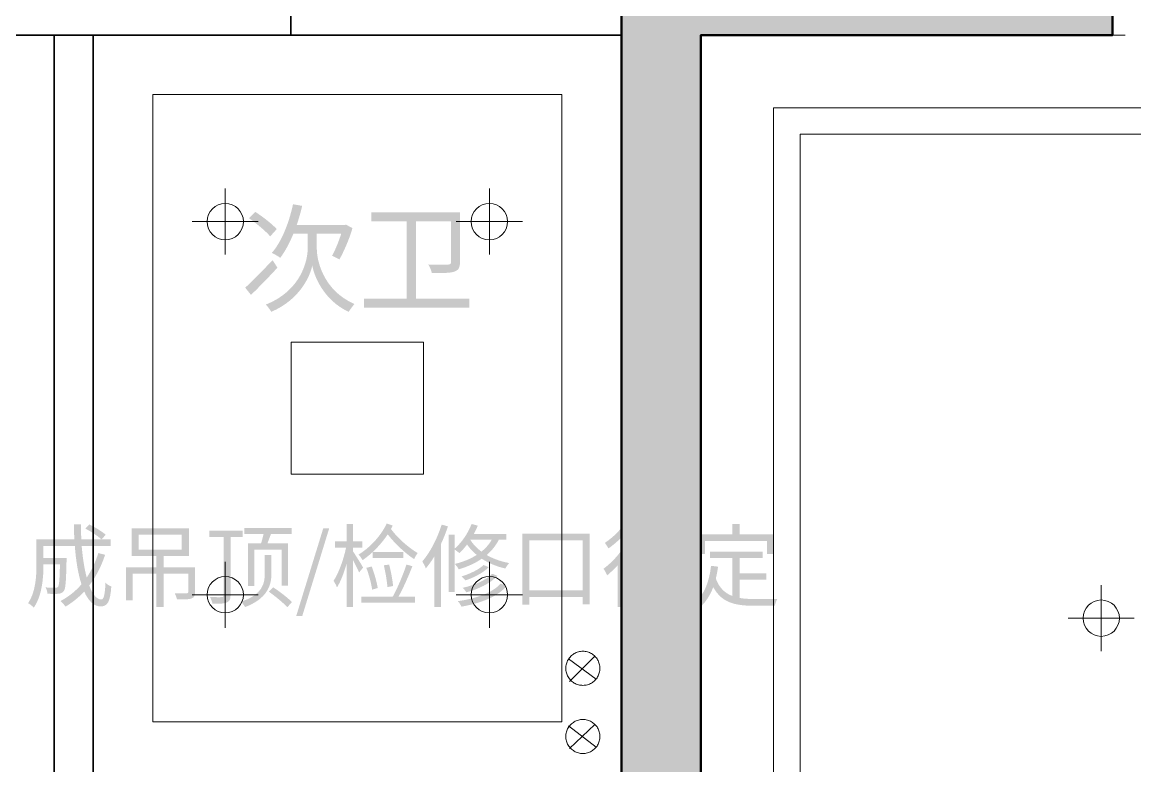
# Model space of a CAD drawing. Header units: millimetres. Extents: x -4600 to 229000, y -4300 to 19460.
# Drawn here: x 167117 to 170486, y 9219 to 11469 of the extents above; entities that cross this region are included whole.
import ezdxf

# ---------------------------------------------------------------- set-up
doc = ezdxf.new("R2010")
doc.units = ezdxf.units.MM
doc.header["$LTSCALE"] = 100
for name, color, linetype, lineweight in [('A-EX-BEAM', 8, 'Continuous', 13), ('A-EX-SERVICE', 6, 'Continuous', 13), ('A-EX-STRUCT', 7, 'Continuous', 50), ('A-EX-WALL', 7, 'Continuous', 35), ('A-TEXT', 7, 'Continuous', 18), ('R2-CEILING', 4, 'Continuous', 18), ('R2-LIGHT', 2, 'Continuous', 18)]:
    doc.layers.add(name, color=color, linetype=linetype, lineweight=lineweight)

# ---------------------------------------------------------------- blocks, each defined once
blk = doc.blocks.new('SOURCE_PROPOSED')
at = {"layer": 'A-EX-STRUCT'}
blk.add_hatch(color=256, dxfattribs=at).paths.add_polyline_path([(8931.4, 9870), (10418.5, 9870), (10418.5, 9630), (9172.2, 9630), (9172.2, 6030), (8931.4, 6030)])
at = {"layer": 'A-EX-BEAM'}
blk.add_line((10418.5, 9630), (10456.8, 9630), dxfattribs=at)
at = {"layer": 'A-EX-SERVICE'}
for p, q in [((10418.5, 9630), (10456.8, 9630)), ((8774.6, 7673.3), (8851.1, 7749.7)), ((8854.9, 7681), (8770.8, 7742.1)), ((8854.9, 7474.6), (8770.8, 7539.6)), ((8774.6, 7470.8), (8851.1, 7543.4))]:
    blk.add_line(p, q, dxfattribs=at)
for points in [[(8814.8, 7765), (8811.2, 7764.9), (8807.8, 7764.6), (8804.4, 7764), (8801.1, 7763.2), (8797.8, 7762.2), (8794.7, 7761), (8791.7, 7759.6), (8788.7, 7758), (8785.9, 7756.2), (8783.2, 7754.3), (8780.7, 7752.2), (8778.3, 7749.9), (8776, 7747.5), (8773.9, 7745), (8772, 7742.3), (8770.2, 7739.5), (8768.6, 7736.6), (8767.2, 7733.5), (8766, 7730.4), (8765, 7727.2), (8764.2, 7723.8), (8763.6, 7720.4), (8763.3, 7717), (8763.2, 7713.4)], [(8866.4, 7713.4), (8866.3, 7717), (8865.9, 7720.4), (8865.3, 7723.8), (8864.5, 7727.2), (8863.5, 7730.4), (8862.3, 7733.5), (8860.9, 7736.6), (8859.3, 7739.5), (8857.6, 7742.3), (8855.6, 7745), (8853.5, 7747.5), (8851.3, 7749.9), (8848.9, 7752.2), (8846.3, 7754.3), (8843.6, 7756.2), (8840.8, 7758), (8837.9, 7759.6), (8834.9, 7761), (8831.7, 7762.2), (8828.5, 7763.2), (8825.2, 7764), (8821.8, 7764.6), (8818.3, 7764.9), (8814.8, 7765)], [(8763.2, 7713.4), (8763.3, 7709.9), (8763.6, 7706.4), (8764.2, 7703), (8765, 7699.7), (8766, 7696.5), (8767.2, 7693.4), (8768.6, 7690.3), (8770.2, 7687.4), (8772, 7684.6), (8773.9, 7681.9), (8776, 7679.4), (8778.3, 7677), (8780.7, 7674.7), (8783.2, 7672.6), (8785.9, 7670.7), (8788.7, 7668.9), (8791.7, 7667.3), (8794.7, 7665.9), (8797.8, 7664.7), (8801.1, 7663.7), (8804.4, 7662.9), (8807.8, 7662.3), (8811.2, 7662), (8814.8, 7661.8)], [(8814.8, 7661.8), (8818.3, 7662), (8821.8, 7662.3), (8825.2, 7662.9), (8828.5, 7663.7), (8831.7, 7664.7), (8834.9, 7665.9), (8837.9, 7667.3), (8840.8, 7668.9), (8843.6, 7670.7), (8846.3, 7672.6), (8848.9, 7674.7), (8851.3, 7677), (8853.5, 7679.4), (8855.6, 7681.9), (8857.6, 7684.6), (8859.3, 7687.4), (8860.9, 7690.3), (8862.3, 7693.4), (8863.5, 7696.5), (8864.5, 7699.7), (8865.3, 7703), (8865.9, 7706.4), (8866.3, 7709.9), (8866.4, 7713.4)], [(8814.8, 7558.7), (8811.2, 7558.5), (8807.8, 7558.2), (8804.4, 7557.6), (8801.1, 7556.8), (8797.8, 7555.8), (8794.7, 7554.6), (8791.7, 7553.2), (8788.7, 7551.6), (8785.9, 7549.9), (8783.2, 7547.9), (8780.7, 7545.8), (8778.3, 7543.6), (8776, 7541.1), (8773.9, 7538.6), (8772, 7535.9), (8770.2, 7533.1), (8768.6, 7530.2), (8767.2, 7527.2), (8766, 7524), (8765, 7520.8), (8764.2, 7517.5), (8763.6, 7514.1), (8763.3, 7510.6), (8763.2, 7507.1)], [(8866.4, 7507.1), (8866.3, 7510.6), (8865.9, 7514.1), (8865.3, 7517.5), (8864.5, 7520.8), (8863.5, 7524), (8862.3, 7527.2), (8860.9, 7530.2), (8859.3, 7533.1), (8857.6, 7535.9), (8855.6, 7538.6), (8853.5, 7541.1), (8851.3, 7543.6), (8848.9, 7545.8), (8846.3, 7547.9), (8843.6, 7549.9), (8840.8, 7551.6), (8837.9, 7553.2), (8834.9, 7554.6), (8831.7, 7555.8), (8828.5, 7556.8), (8825.2, 7557.6), (8821.8, 7558.2), (8818.3, 7558.5), (8814.8, 7558.7)], [(8763.2, 7507.1), (8763.3, 7503.5), (8763.6, 7500.1), (8764.2, 7496.7), (8765, 7493.4), (8766, 7490.1), (8767.2, 7487), (8768.6, 7484), (8770.2, 7481), (8772, 7478.2), (8773.9, 7475.5), (8776, 7473), (8778.3, 7470.6), (8780.7, 7468.3), (8783.2, 7466.2), (8785.9, 7464.3), (8788.7, 7462.5), (8791.7, 7460.9), (8794.7, 7459.5), (8797.8, 7458.3), (8801.1, 7457.3), (8804.4, 7456.5), (8807.8, 7455.9), (8811.2, 7455.6), (8814.8, 7455.5)], [(8814.8, 7455.5), (8818.3, 7455.6), (8821.8, 7455.9), (8825.2, 7456.5), (8828.5, 7457.3), (8831.7, 7458.3), (8834.9, 7459.5), (8837.9, 7460.9), (8840.8, 7462.5), (8843.6, 7464.3), (8846.3, 7466.2), (8848.9, 7468.3), (8851.3, 7470.6), (8853.5, 7473), (8855.6, 7475.5), (8857.6, 7478.2), (8859.3, 7481), (8860.9, 7484), (8862.3, 7487), (8863.5, 7490.1), (8864.5, 7493.4), (8865.3, 7496.7), (8865.9, 7500.1), (8866.3, 7503.5), (8866.4, 7507.1)]]:
    blk.add_lwpolyline(points, dxfattribs=at)
at = {"layer": 'A-EX-STRUCT'}
blk.add_lwpolyline([(8931.4, 9870), (10418.5, 9870), (10418.5, 9630), (9172.2, 9630), (9172.2, 6030), (8931.4, 6030)], close=True, dxfattribs=at)
at = {"layer": 'A-EX-WALL'}
for p, q in [((7930.7, 9630), (7930.7, 9870)), ((8931.4, 9630), (8931.4, 9870)), ((10418.5, 9630), (10418.5, 9870)), ((7214, 9630), (3836.4, 9630)), ((7214, 9630), (7214, 6129.4)), ((7214, 9630), (8931.4, 9630)), ((7332.2, 9630), (7332.2, 7371.4)), ((8931.4, 9630), (8931.4, 7371.4)), ((9172.2, 9630), (10418.5, 9630)), ((9172.2, 9630), (9172.2, 6030))]:
    blk.add_line(p, q, dxfattribs=at)
blk = doc.blocks.new('R2_CEILING')
at = {"layer": 'A-TEXT'}
h = blk.add_hatch(color=256, dxfattribs=at)
edge = h.paths.add_edge_path()
edge.add_spline(control_points=[(7803.9, 9075.7), (7826.6, 9059.8), (7854.6, 9036.4), (7868.1, 9020.8)], knot_values=[0, 0, 0, 0, 1, 1, 1, 1], degree=3, periodic=0)
edge.add_line((7868.1, 9020.8), (7887.9, 9042.7))
edge.add_spline(control_points=[(7887.9, 9042.7), (7874.1, 9058), (7845.4, 9080.3), (7822.7, 9094.9)], knot_values=[0, 0, 0, 0, 1, 1, 1, 1], degree=3, periodic=0)
edge.add_line((7822.7, 9094.9), (7803.9, 9075.7))
h = blk.add_hatch(color=256, dxfattribs=at)
edge = h.paths.add_edge_path()
edge.add_spline(control_points=[(7937.2, 9117.9), (7924.8, 9061.2), (7903.2, 9005.5), (7873, 8970.7)], knot_values=[0, 0, 0, 0, 1, 1, 1, 1], degree=3, periodic=0)
edge.add_spline(control_points=[(7873, 8970.7), (7880.1, 8967.5), (7892.9, 8960.1), (7898.6, 8955.8)], knot_values=[0, 0, 0, 0, 1, 1, 1, 1], degree=3, periodic=0)
edge.add_spline(control_points=[(7898.6, 8955.8), (7913.5, 8975.7), (7926.6, 9000.5), (7938.3, 9028.6)], knot_values=[0, 0, 0, 0, 1, 1, 1, 1], degree=3, periodic=0)
edge.add_line((7938.3, 9028.6), (7981.6, 9028.6))
edge.add_line((7981.6, 9028.6), (7981.6, 8983.2))
edge.add_spline(control_points=[(7981.6, 8983.2), (7981.6, 8949.8), (7963.1, 8856.9), (7854.9, 8814.3)], knot_values=[0, 0, 0, 0, 1, 1, 1, 1], degree=3, periodic=0)
edge.add_spline(control_points=[(7854.9, 8814.3), (7859.9, 8809), (7868.1, 8798.4), (7871.2, 8792.3)], knot_values=[0, 0, 0, 0, 1, 1, 1, 1], degree=3, periodic=0)
edge.add_spline(control_points=[(7871.2, 8792.3), (7956.7, 8828.5), (7989.4, 8899.8), (7995.4, 8933.1)], knot_values=[0, 0, 0, 0, 1, 1, 1, 1], degree=3, periodic=0)
edge.add_spline(control_points=[(7995.4, 8933.1), (8000.7, 8900.2), (8030.9, 8826.4), (8105.7, 8792.3)], knot_values=[0, 0, 0, 0, 1, 1, 1, 1], degree=3, periodic=0)
edge.add_spline(control_points=[(8105.7, 8792.3), (8109.6, 8798.7), (8117.8, 8809.7), (8123.1, 8816.1)], knot_values=[0, 0, 0, 0, 1, 1, 1, 1], degree=3, periodic=0)
edge.add_spline(control_points=[(8123.1, 8816.1), (8026.3, 8857.9), (8008.9, 8951.9), (8009.2, 8983.2)], knot_values=[0, 0, 0, 0, 1, 1, 1, 1], degree=3, periodic=0)
edge.add_line((8009.2, 8983.2), (8009.2, 9028.6))
edge.add_line((8009.2, 9028.6), (8083, 9028.6))
edge.add_spline(control_points=[(8083, 9028.6), (8075.6, 9004.8), (8064.6, 8978.5), (8055.3, 8961.9)], knot_values=[0, 0, 0, 0, 1, 1, 1, 1], degree=3, periodic=0)
edge.add_spline(control_points=[(8055.3, 8961.9), (8061.7, 8959.4), (8072, 8953.7), (8077.7, 8950.9)], knot_values=[0, 0, 0, 0, 1, 1, 1, 1], degree=3, periodic=0)
edge.add_spline(control_points=[(8077.7, 8950.9), (8090.8, 8974.6), (8107.5, 9011.5), (8117.1, 9045.6)], knot_values=[0, 0, 0, 0, 1, 1, 1, 1], degree=3, periodic=0)
edge.add_line((8117.1, 9045.6), (8097.6, 9056.2))
edge.add_line((8097.6, 9056.2), (8092.2, 9054.8))
edge.add_line((8092.2, 9054.8), (7948.2, 9054.8))
edge.add_spline(control_points=[(7948.2, 9054.8), (7954.6, 9073.3), (7960.3, 9093.1), (7964.9, 9113)], knot_values=[0, 0, 0, 0, 1, 1, 1, 1], degree=3, periodic=0)
edge.add_line((7964.9, 9113), (7937.2, 9117.9))
h = blk.add_hatch(color=256, dxfattribs=at)
edge = h.paths.add_edge_path()
edge.add_line((8174.5, 9093.1), (8174.5, 9066.2))
edge.add_line((8174.5, 9066.2), (8281.6, 9066.2))
edge.add_line((8281.6, 9066.2), (8281.6, 8832.1))
edge.add_line((8281.6, 8832.1), (8152.2, 8832.1))
edge.add_line((8152.2, 8832.1), (8152.2, 8805.4))
edge.add_line((8152.2, 8805.4), (8471.1, 8805.4))
edge.add_line((8471.1, 8805.4), (8471.1, 8832.1))
edge.add_line((8471.1, 8832.1), (8310, 8832.1))
edge.add_line((8310, 8832.1), (8310, 9066.2))
edge.add_line((8310, 9066.2), (8415.4, 9066.2))
edge.add_line((8415.4, 9066.2), (8415.4, 8943.1))
edge.add_spline(control_points=[(8415.4, 8943.1), (8415.4, 8937.4), (8413.6, 8935.6), (8406.5, 8935.3), (8399.1, 8934.9), (8374.2, 8934.9), (8346.9, 8935.6)], knot_values=[0, 0, 0, 0, 1, 1, 1, 2, 2, 2, 2], degree=3, periodic=0)
edge.add_spline(control_points=[(8346.9, 8935.6), (8351.2, 8928.5), (8356.1, 8916.8), (8357.6, 8909.4)], knot_values=[0, 0, 0, 0, 1, 1, 1, 1], degree=3, periodic=0)
edge.add_spline(control_points=[(8357.6, 8909.4), (8390.2, 8909.4), (8412.5, 8909.7), (8425.7, 8914)], knot_values=[0, 0, 0, 0, 1, 1, 1, 1], degree=3, periodic=0)
edge.add_spline(control_points=[(8425.7, 8914), (8438.8, 8918.6), (8442.7, 8926.8), (8442.7, 8942.4)], knot_values=[0, 0, 0, 0, 1, 1, 1, 1], degree=3, periodic=0)
edge.add_line((8442.7, 8942.4), (8442.7, 9093.1))
edge.add_line((8442.7, 9093.1), (8174.5, 9093.1))
h = blk.add_hatch(color=256, dxfattribs=at)
edge = h.paths.add_edge_path()
edge.add_line((7792.5, 8865.4), (7809.9, 8843.4))
edge.add_spline(control_points=[(7809.9, 8843.4), (7833.6, 8866.5), (7863.8, 8897.3), (7890, 8926)], knot_values=[0, 0, 0, 0, 1, 1, 1, 1], degree=3, periodic=0)
edge.add_line((7890, 8926), (7875.2, 8948.7))
edge.add_spline(control_points=[(7875.2, 8948.7), (7845.4, 8917.2), (7813.1, 8884.9), (7792.5, 8865.4)], knot_values=[0, 0, 0, 0, 1, 1, 1, 1], degree=3, periodic=0)
h = blk.add_hatch(color=256, dxfattribs=at)
edge = h.paths.add_edge_path()
edge.add_spline(control_points=[(8221.1, 8151.8), (8202.6, 8113.3), (8170.1, 8078.7), (8135.7, 8057.7)], knot_values=[0, 0, 0, 0, 1, 1, 1, 1], degree=3, periodic=0)
edge.add_spline(control_points=[(8135.7, 8057.7), (8139.6, 8053.6), (8145.6, 8044.8), (8148, 8040.8)], knot_values=[0, 0, 0, 0, 1, 1, 1, 1], degree=3, periodic=0)
edge.add_spline(control_points=[(8148, 8040.8), (8175.8, 8060.1), (8203.1, 8087.4), (8223.9, 8118.8)], knot_values=[0, 0, 0, 0, 1, 1, 1, 1], degree=3, periodic=0)
edge.add_spline(control_points=[(8223.9, 8118.8), (8244.9, 8091.5), (8276.3, 8062), (8303.8, 8043.8)], knot_values=[0, 0, 0, 0, 1, 1, 1, 1], degree=3, periodic=0)
edge.add_spline(control_points=[(8303.8, 8043.8), (8306, 8049.2), (8310.6, 8057.4), (8314.5, 8062.3)], knot_values=[0, 0, 0, 0, 1, 1, 1, 1], degree=3, periodic=0)
edge.add_spline(control_points=[(8314.5, 8062.3), (8286.6, 8078.7), (8252.5, 8108.7), (8233.7, 8135.2)], knot_values=[0, 0, 0, 0, 1, 1, 1, 1], degree=3, periodic=0)
edge.add_line((8233.7, 8135.2), (8239.1, 8145.3))
edge.add_line((8239.1, 8145.3), (8221.1, 8151.8))
h.paths.add_polyline_path([(8178.6, 8065.3), (8178.6, 8047.6), (8271.1, 8047.6), (8271.1, 8065.3), (8178.6, 8065.3)], flags=0)
h = blk.add_hatch(color=256, dxfattribs=at)
edge = h.paths.add_edge_path()
edge.add_spline(control_points=[(7273.8, 8149.6), (7273.8, 8134.1), (7274.3, 8118.5), (7275.2, 8103.5)], knot_values=[0, 0, 0, 0, 1, 1, 1, 1], degree=3, periodic=0)
edge.add_line((7275.2, 8103.5), (7160.3, 8103.5))
edge.add_line((7160.3, 8103.5), (7160.3, 8026.8))
edge.add_spline(control_points=[(7160.3, 8026.8), (7160.3, 7991.4), (7157.8, 7944.2), (7135.2, 7910.6)], knot_values=[0, 0, 0, 0, 1, 1, 1, 1], degree=3, periodic=0)
edge.add_spline(control_points=[(7135.2, 7910.6), (7140.1, 7908.1), (7148.8, 7901.1), (7152.4, 7897)], knot_values=[0, 0, 0, 0, 1, 1, 1, 1], degree=3, periodic=0)
edge.add_spline(control_points=[(7152.4, 7897), (7177.5, 7933), (7181.6, 7988.1), (7181.6, 8026.6)], knot_values=[0, 0, 0, 0, 1, 1, 1, 1], degree=3, periodic=0)
edge.add_line((7181.6, 8026.6), (7181.6, 8028.5))
edge.add_line((7181.6, 8028.5), (7231.5, 8028.5))
edge.add_spline(control_points=[(7231.5, 8028.5), (7230.4, 7981.5), (7229.1, 7964.1), (7225.5, 7960), (7223.3, 7957.5), (7220.9, 7957), (7216.8, 7957), (7212.1, 7957), (7200.4, 7957), (7187.9, 7958.4)], knot_values=[0, 0, 0, 0, 1, 1, 1, 2, 2, 2, 3, 3, 3, 3], degree=3, periodic=0)
edge.add_spline(control_points=[(7187.9, 7958.4), (7191.1, 7953.2), (7193.3, 7945), (7193.6, 7939.3)], knot_values=[0, 0, 0, 0, 1, 1, 1, 1], degree=3, periodic=0)
edge.add_spline(control_points=[(7193.6, 7939.3), (7207, 7938.4), (7219.5, 7938.4), (7226.6, 7939)], knot_values=[0, 0, 0, 0, 1, 1, 1, 1], degree=3, periodic=0)
edge.add_spline(control_points=[(7226.6, 7939), (7234, 7939.8), (7238.6, 7941.7), (7243, 7946.9)], knot_values=[0, 0, 0, 0, 1, 1, 1, 1], degree=3, periodic=0)
edge.add_spline(control_points=[(7243, 7946.9), (7248.7, 7954.3), (7250.1, 7977.5), (7251.4, 8038.8)], knot_values=[0, 0, 0, 0, 1, 1, 1, 1], degree=3, periodic=0)
edge.add_spline(control_points=[(7251.4, 8038.8), (7251.4, 8041.6), (7251.7, 8047.6), (7251.7, 8047.6)], knot_values=[0, 0, 0, 0, 1, 1, 1, 1], degree=3, periodic=0)
edge.add_line((7251.7, 8047.6), (7181.6, 8047.6))
edge.add_line((7181.6, 8047.6), (7181.6, 8083.6))
edge.add_line((7181.6, 8083.6), (7276.5, 8083.6))
edge.add_spline(control_points=[(7276.5, 8083.6), (7279.8, 8039.4), (7286.4, 7999), (7296.7, 7967.6)], knot_values=[0, 0, 0, 0, 1, 1, 1, 1], degree=3, periodic=0)
edge.add_spline(control_points=[(7296.7, 7967.6), (7278.7, 7946.9), (7257.7, 7930), (7233.4, 7917.2)], knot_values=[0, 0, 0, 0, 1, 1, 1, 1], degree=3, periodic=0)
edge.add_spline(control_points=[(7233.4, 7917.2), (7237.8, 7913.1), (7245.2, 7904.6), (7248.4, 7900.2)], knot_values=[0, 0, 0, 0, 1, 1, 1, 1], degree=3, periodic=0)
edge.add_spline(control_points=[(7248.4, 7900.2), (7269.4, 7912.8), (7288.3, 7927.8), (7304.9, 7945.8)], knot_values=[0, 0, 0, 0, 1, 1, 1, 1], degree=3, periodic=0)
edge.add_spline(control_points=[(7304.9, 7945.8), (7317.5, 7917.7), (7333.8, 7900.8), (7354.8, 7900.8), (7375.8, 7900.8), (7383.5, 7914.4), (7387, 7961.1)], knot_values=[0, 0, 0, 0, 1, 1, 1, 2, 2, 2, 2], degree=3, periodic=0)
edge.add_spline(control_points=[(7387, 7961.1), (7381.6, 7963), (7373.9, 7967.6), (7369.3, 7972.3)], knot_values=[0, 0, 0, 0, 1, 1, 1, 1], degree=3, periodic=0)
edge.add_spline(control_points=[(7369.3, 7972.3), (7367.7, 7936), (7364.4, 7921.8), (7356.5, 7921.8), (7342.6, 7921.8), (7330.3, 7937.3), (7320.2, 7964.1)], knot_values=[0, 0, 0, 0, 1, 1, 1, 2, 2, 2, 2], degree=3, periodic=0)
edge.add_spline(control_points=[(7320.2, 7964.1), (7340.4, 7990.3), (7356.5, 8021.4), (7368.2, 8057.1)], knot_values=[0, 0, 0, 0, 1, 1, 1, 1], degree=3, periodic=0)
edge.add_line((7368.2, 8057.1), (7347.7, 8062.3))
edge.add_spline(control_points=[(7347.7, 8062.3), (7339, 8034.8), (7327.3, 8009.9), (7312.5, 7988.1)], knot_values=[0, 0, 0, 0, 1, 1, 1, 1], degree=3, periodic=0)
edge.add_spline(control_points=[(7312.5, 7988.1), (7305.5, 8014.6), (7300.3, 8047), (7297.3, 8083.6)], knot_values=[0, 0, 0, 0, 1, 1, 1, 1], degree=3, periodic=0)
edge.add_line((7297.3, 8083.6), (7384.9, 8083.6))
edge.add_line((7384.9, 8083.6), (7384.9, 8103.5))
edge.add_line((7384.9, 8103.5), (7296.2, 8103.5))
edge.add_spline(control_points=[(7296.2, 8103.5), (7295.4, 8118.5), (7295.1, 8133.8), (7295.1, 8149.6)], knot_values=[0, 0, 0, 0, 1, 1, 1, 1], degree=3, periodic=0)
edge.add_line((7295.1, 8149.6), (7273.8, 8149.6))
edge = h.paths.add_edge_path(flags=0)
edge.add_spline(control_points=[(7308.5, 8136.3), (7325.9, 8127.2), (7346.9, 8113.3), (7357.3, 8103.5)], knot_values=[0, 0, 0, 0, 1, 1, 1, 1], degree=3, periodic=0)
edge.add_line((7357.3, 8103.5), (7370.1, 8117.7))
edge.add_spline(control_points=[(7370.1, 8117.7), (7359.5, 8127), (7337.9, 8140.3), (7320.7, 8148.8)], knot_values=[0, 0, 0, 0, 1, 1, 1, 1], degree=3, periodic=0)
edge.add_line((7320.7, 8148.8), (7308.5, 8136.3))
h = blk.add_hatch(color=256, dxfattribs=at)
edge = h.paths.add_edge_path()
edge.add_line((7431.2, 8019.2), (7431.2, 7918.8))
edge.add_line((7431.2, 7918.8), (7451.7, 7918.8))
edge.add_line((7451.7, 7918.8), (7451.7, 7999.8))
edge.add_line((7451.7, 7999.8), (7523.7, 7999.8))
edge.add_line((7523.7, 7999.8), (7523.7, 7898.9))
edge.add_line((7523.7, 7898.9), (7545.3, 7898.9))
edge.add_line((7545.3, 7898.9), (7545.3, 7999.8))
edge.add_line((7545.3, 7999.8), (7620, 7999.8))
edge.add_line((7620, 7999.8), (7620, 7944.7))
edge.add_spline(control_points=[(7620, 7944.7), (7620, 7941.4), (7618.7, 7940.3), (7614.3, 7940.3)], knot_values=[0, 0, 0, 0, 1, 1, 1, 1], degree=3, periodic=0)
edge.add_spline(control_points=[(7614.3, 7940.3), (7610.2, 7940.1), (7595.2, 7939.8), (7579.1, 7940.3)], knot_values=[0, 0, 0, 0, 1, 1, 1, 1], degree=3, periodic=0)
edge.add_spline(control_points=[(7579.1, 7940.3), (7581.8, 7934.9), (7584.9, 7927.5), (7585.9, 7921.8)], knot_values=[0, 0, 0, 0, 1, 1, 1, 1], degree=3, periodic=0)
edge.add_spline(control_points=[(7585.9, 7921.8), (7607.5, 7921.8), (7621.1, 7921.8), (7629.9, 7924.8)], knot_values=[0, 0, 0, 0, 1, 1, 1, 1], degree=3, periodic=0)
edge.add_spline(control_points=[(7629.9, 7924.8), (7638.3, 7928.1), (7640.5, 7933.8), (7640.5, 7944.4)], knot_values=[0, 0, 0, 0, 1, 1, 1, 1], degree=3, periodic=0)
edge.add_line((7640.5, 7944.4), (7640.5, 8019.2))
edge.add_line((7640.5, 8019.2), (7545.3, 8019.2))
edge.add_line((7545.3, 8019.2), (7545.3, 8053.6))
edge.add_line((7545.3, 8053.6), (7622, 8053.6))
edge.add_line((7622, 8053.6), (7622, 8136.8))
edge.add_line((7622, 8136.8), (7448.2, 8136.8))
edge.add_line((7448.2, 8136.8), (7448.2, 8053.6))
edge.add_line((7448.2, 8053.6), (7523.7, 8053.6))
edge.add_line((7523.7, 8053.6), (7523.7, 8019.2))
edge.add_line((7523.7, 8019.2), (7431.2, 8019.2))
h.paths.add_polyline_path([(7469.4, 8117.7), (7599.6, 8117.7), (7599.6, 8072.7), (7469.4, 8072.7), (7469.4, 8117.7)], flags=0)
h = blk.add_hatch(color=256, dxfattribs=at)
edge = h.paths.add_edge_path()
edge.add_line((7683.3, 8130.5), (7683.3, 8111.2))
edge.add_line((7683.3, 8111.2), (7727.6, 8111.2))
edge.add_line((7727.6, 8111.2), (7727.6, 7934.6))
edge.add_spline(control_points=[(7727.6, 7934.6), (7727.6, 7930.3), (7726.2, 7929.2), (7721.5, 7928.9), (7717.2, 7928.6), (7702.4, 7928.6), (7685.8, 7929.2)], knot_values=[0, 0, 0, 0, 1, 1, 1, 2, 2, 2, 2], degree=3, periodic=0)
edge.add_spline(control_points=[(7685.8, 7929.2), (7689.1, 7923.4), (7692.4, 7914.2), (7693.4, 7908.7)], knot_values=[0, 0, 0, 0, 1, 1, 1, 1], degree=3, periodic=0)
edge.add_spline(control_points=[(7693.4, 7908.7), (7715.3, 7908.4), (7728.6, 7909.2), (7736.6, 7912.8)], knot_values=[0, 0, 0, 0, 1, 1, 1, 1], degree=3, periodic=0)
edge.add_spline(control_points=[(7736.6, 7912.8), (7745, 7916.1), (7748, 7922.1), (7748, 7934.6)], knot_values=[0, 0, 0, 0, 1, 1, 1, 1], degree=3, periodic=0)
edge.add_line((7748, 7934.6), (7748, 8111.2))
edge.add_line((7748, 8111.2), (7784.6, 8111.2))
edge.add_line((7784.6, 8111.2), (7784.6, 8130.5))
edge.add_line((7784.6, 8130.5), (7683.3, 8130.5))
h = blk.add_hatch(color=256, dxfattribs=at)
edge = h.paths.add_edge_path()
edge.add_line((7800.9, 8092.1), (7800.9, 7963))
edge.add_line((7800.9, 7963), (7820.3, 7963))
edge.add_line((7820.3, 7963), (7820.3, 8072.7))
edge.add_line((7820.3, 8072.7), (7902.4, 8072.7))
edge.add_line((7902.4, 8072.7), (7902.4, 7963.5))
edge.add_line((7902.4, 7963.5), (7922.4, 7963.5))
edge.add_line((7922.4, 7963.5), (7922.4, 8092.1))
edge.add_line((7922.4, 8092.1), (7859.9, 8092.1))
edge.add_line((7859.9, 8092.1), (7870.3, 8119.6))
edge.add_line((7870.3, 8119.6), (7933.3, 8119.6))
edge.add_line((7933.3, 8119.6), (7933.3, 8137.9))
edge.add_line((7933.3, 8137.9), (7789.8, 8137.9))
edge.add_line((7789.8, 8137.9), (7789.8, 8119.6))
edge.add_line((7789.8, 8119.6), (7847.9, 8119.6))
edge.add_spline(control_points=[(7847.9, 8119.6), (7846, 8110.6), (7843.2, 8100.5), (7840.5, 8092.1)], knot_values=[0, 0, 0, 0, 1, 1, 1, 1], degree=3, periodic=0)
edge.add_line((7840.5, 8092.1), (7800.9, 8092.1))
edge = h.paths.add_edge_path(flags=0)
edge.add_line((7851.7, 8056), (7851.7, 8001.2))
edge.add_spline(control_points=[(7851.7, 8001.2), (7851.7, 7972.8), (7847.1, 7936.5), (7779.7, 7915)], knot_values=[0, 0, 0, 0, 1, 1, 1, 1], degree=3, periodic=0)
edge.add_spline(control_points=[(7779.7, 7915), (7783.8, 7910.6), (7789.8, 7903.5), (7792.2, 7898.9)], knot_values=[0, 0, 0, 0, 1, 1, 1, 1], degree=3, periodic=0)
edge.add_spline(control_points=[(7792.2, 7898.9), (7860.7, 7924.8), (7871.9, 7966.5), (7871.9, 8000.9)], knot_values=[0, 0, 0, 0, 1, 1, 1, 1], degree=3, periodic=0)
edge.add_line((7871.9, 8000.9), (7871.9, 8056))
edge.add_line((7871.9, 8056), (7851.7, 8056))
for points in [[(7946.9, 7871.9), (7965.2, 7871.9), (8046.8, 8137.3), (8028.8, 8137.3), (7946.9, 7871.9)], [(9164.7, 8118.5), (9164.7, 8059), (9184.9, 8059), (9184.9, 8099.1), (9371.8, 8099.1), (9371.8, 8059), (9392.8, 8059), (9392.8, 8118.5), (9289.1, 8118.5), (9289.1, 8149.9), (9267.5, 8149.9), (9267.5, 8118.5), (9164.7, 8118.5)]]:
    blk.add_hatch(color=256, dxfattribs=at).paths.add_polyline_path(points)
h = blk.add_hatch(color=256, dxfattribs=at)
edge = h.paths.add_edge_path()
edge.add_line((8099.7, 8149.9), (8099.7, 8098.1))
edge.add_line((8099.7, 8098.1), (8064.2, 8098.1))
edge.add_line((8064.2, 8098.1), (8064.2, 8079))
edge.add_line((8064.2, 8079), (8097.8, 8079))
edge.add_spline(control_points=[(8097.8, 8079), (8090.4, 8042.9), (8075.2, 8000.6), (8059.9, 7978.3)], knot_values=[0, 0, 0, 0, 1, 1, 1, 1], degree=3, periodic=0)
edge.add_spline(control_points=[(8059.9, 7978.3), (8063.2, 7973.4), (8068.1, 7964.4), (8070.3, 7958.4)], knot_values=[0, 0, 0, 0, 1, 1, 1, 1], degree=3, periodic=0)
edge.add_spline(control_points=[(8070.3, 7958.4), (8081.2, 7975.3), (8091.5, 8002.6), (8099.7, 8030.9)], knot_values=[0, 0, 0, 0, 1, 1, 1, 1], degree=3, periodic=0)
edge.add_line((8099.7, 8030.9), (8099.7, 7899.1))
edge.add_line((8099.7, 7899.1), (8118.5, 7899.1))
edge.add_line((8118.5, 7899.1), (8118.5, 8041.3))
edge.add_spline(control_points=[(8118.5, 8041.3), (8125.6, 8027.9), (8133.6, 8012.1), (8137.1, 8003.6)], knot_values=[0, 0, 0, 0, 1, 1, 1, 1], degree=3, periodic=0)
edge.add_line((8137.1, 8003.6), (8149.4, 8018.1))
edge.add_spline(control_points=[(8149.4, 8018.1), (8145.3, 8026.3), (8124.8, 8058.5), (8118.5, 8067.8)], knot_values=[0, 0, 0, 0, 1, 1, 1, 1], degree=3, periodic=0)
edge.add_line((8118.5, 8067.8), (8118.5, 8079))
edge.add_line((8118.5, 8079), (8146.9, 8079))
edge.add_line((8146.9, 8079), (8146.9, 8098.1))
edge.add_line((8146.9, 8098.1), (8118.5, 8098.1))
edge.add_line((8118.5, 8098.1), (8118.5, 8149.9))
edge.add_line((8118.5, 8149.9), (8099.7, 8149.9))
h = blk.add_hatch(color=256, dxfattribs=at)
edge = h.paths.add_edge_path()
edge.add_spline(control_points=[(8387.3, 8148.3), (8373.9, 8106), (8352.4, 8064.2), (8328.6, 8036.9)], knot_values=[0, 0, 0, 0, 1, 1, 1, 1], degree=3, periodic=0)
edge.add_spline(control_points=[(8328.6, 8036.9), (8331.9, 8031.8), (8337.4, 8020.8), (8339.3, 8015.9)], knot_values=[0, 0, 0, 0, 1, 1, 1, 1], degree=3, periodic=0)
edge.add_spline(control_points=[(8339.3, 8015.9), (8348.3, 8026.6), (8357.3, 8039.1), (8365.5, 8053)], knot_values=[0, 0, 0, 0, 1, 1, 1, 1], degree=3, periodic=0)
edge.add_line((8365.5, 8053), (8365.5, 7898.9))
edge.add_line((8365.5, 7898.9), (8384.9, 7898.9))
edge.add_line((8384.9, 7898.9), (8384.9, 8089.3))
edge.add_spline(control_points=[(8384.9, 8089.3), (8393, 8106.5), (8400.4, 8124.8), (8406.1, 8143.1)], knot_values=[0, 0, 0, 0, 1, 1, 1, 1], degree=3, periodic=0)
edge.add_line((8406.1, 8143.1), (8387.3, 8148.3))
h = blk.add_hatch(color=256, dxfattribs=at)
edge = h.paths.add_edge_path()
edge.add_line((8408.3, 8117.4), (8408.3, 7944.2))
edge.add_line((8408.3, 7944.2), (8426.6, 7944.2))
edge.add_line((8426.6, 7944.2), (8426.6, 8072.7))
edge.add_spline(control_points=[(8426.6, 8072.7), (8431.2, 8070), (8437.5, 8065), (8440.5, 8062)], knot_values=[0, 0, 0, 0, 1, 1, 1, 1], degree=3, periodic=0)
edge.add_spline(control_points=[(8440.5, 8062), (8448.7, 8069.4), (8456.6, 8078.1), (8464, 8088.2)], knot_values=[0, 0, 0, 0, 1, 1, 1, 1], degree=3, periodic=0)
edge.add_spline(control_points=[(8464, 8088.2), (8471.6, 8077.3), (8481.4, 8066.4), (8493.4, 8056.6)], knot_values=[0, 0, 0, 0, 1, 1, 1, 1], degree=3, periodic=0)
edge.add_spline(control_points=[(8493.4, 8056.6), (8474.3, 8044.3), (8452, 8035.6), (8427.1, 8029.3)], knot_values=[0, 0, 0, 0, 1, 1, 1, 1], degree=3, periodic=0)
edge.add_spline(control_points=[(8427.1, 8029.3), (8430.7, 8025.5), (8437, 8017.3), (8439.1, 8012.9)], knot_values=[0, 0, 0, 0, 1, 1, 1, 1], degree=3, periodic=0)
edge.add_spline(control_points=[(8439.1, 8012.9), (8464.8, 8020.8), (8488.5, 8031.2), (8508.7, 8045.1)], knot_values=[0, 0, 0, 0, 1, 1, 1, 1], degree=3, periodic=0)
edge.add_spline(control_points=[(8508.7, 8045.1), (8528.1, 8032.3), (8551.8, 8021.9), (8580.2, 8015.4)], knot_values=[0, 0, 0, 0, 1, 1, 1, 1], degree=3, periodic=0)
edge.add_spline(control_points=[(8580.2, 8015.4), (8582.7, 8020.6), (8587.9, 8027.9), (8591.7, 8032)], knot_values=[0, 0, 0, 0, 1, 1, 1, 1], degree=3, periodic=0)
edge.add_spline(control_points=[(8591.7, 8032), (8564.9, 8036.9), (8542, 8045.7), (8523.5, 8056.3)], knot_values=[0, 0, 0, 0, 1, 1, 1, 1], degree=3, periodic=0)
edge.add_spline(control_points=[(8523.5, 8056.3), (8538.7, 8069.4), (8551.3, 8084.7), (8560.6, 8103)], knot_values=[0, 0, 0, 0, 1, 1, 1, 1], degree=3, periodic=0)
edge.add_line((8560.6, 8103), (8582.9, 8103))
edge.add_line((8582.9, 8103), (8582.9, 8120.2))
edge.add_line((8582.9, 8120.2), (8484.7, 8120.2))
edge.add_spline(control_points=[(8484.7, 8120.2), (8489.4, 8128.3), (8493.2, 8136.8), (8496.7, 8145.3)], knot_values=[0, 0, 0, 0, 1, 1, 1, 1], degree=3, periodic=0)
edge.add_line((8496.7, 8145.3), (8477.9, 8150.2))
edge.add_spline(control_points=[(8477.9, 8150.2), (8466.7, 8121.5), (8447.9, 8094), (8426.6, 8075.7)], knot_values=[0, 0, 0, 0, 1, 1, 1, 1], degree=3, periodic=0)
edge.add_line((8426.6, 8075.7), (8426.6, 8117.4))
edge.add_line((8426.6, 8117.4), (8408.3, 8117.4))
edge = h.paths.add_edge_path(flags=0)
edge.add_spline(control_points=[(8540.4, 7999.6), (8521.8, 7980.2), (8485.8, 7964.9), (8451.2, 7957)], knot_values=[0, 0, 0, 0, 1, 1, 1, 1], degree=3, periodic=0)
edge.add_spline(control_points=[(8451.2, 7957), (8455.2, 7953.2), (8459.3, 7947.4), (8461.8, 7943.3)], knot_values=[0, 0, 0, 0, 1, 1, 1, 1], degree=3, periodic=0)
edge.add_spline(control_points=[(8461.8, 7943.3), (8498.6, 7953.2), (8534.9, 7970.4), (8555.7, 7993.3)], knot_values=[0, 0, 0, 0, 1, 1, 1, 1], degree=3, periodic=0)
edge.add_line((8555.7, 7993.3), (8540.4, 7999.6))
edge = h.paths.add_edge_path(flags=0)
edge.add_spline(control_points=[(8514.2, 8026), (8499.4, 8011.8), (8471.9, 7999), (8447.6, 7991.6)], knot_values=[0, 0, 0, 0, 1, 1, 1, 1], degree=3, periodic=0)
edge.add_spline(control_points=[(8447.6, 7991.6), (8451.4, 7988.4), (8456.3, 7983.5), (8459.1, 7979.4)], knot_values=[0, 0, 0, 0, 1, 1, 1, 1], degree=3, periodic=0)
edge.add_spline(control_points=[(8459.1, 7979.4), (8485, 7988.1), (8513.1, 8002.3), (8529.7, 8019.5)], knot_values=[0, 0, 0, 0, 1, 1, 1, 1], degree=3, periodic=0)
edge.add_line((8529.7, 8019.5), (8514.2, 8026))
edge = h.paths.add_edge_path(flags=0)
edge.add_line((8474.6, 8103), (8539, 8103))
edge.add_spline(control_points=[(8539, 8103), (8531.1, 8088.8), (8520.5, 8076.8), (8507.6, 8066.7)], knot_values=[0, 0, 0, 0, 1, 1, 1, 1], degree=3, periodic=0)
edge.add_spline(control_points=[(8507.6, 8066.7), (8492.9, 8077.6), (8481.7, 8089.9), (8474.1, 8102.1)], knot_values=[0, 0, 0, 0, 1, 1, 1, 1], degree=3, periodic=0)
edge.add_line((8474.1, 8102.1), (8474.6, 8103))
h = blk.add_hatch(color=256, dxfattribs=at)
h.paths.add_polyline_path([(8631.2, 8121.2), (8631.2, 7905.7), (8652.5, 7905.7), (8652.5, 7928.9), (8813.8, 7928.9), (8813.8, 7906.8), (8835.6, 7906.8), (8835.6, 8121.2), (8631.2, 8121.2)])
h.paths.add_polyline_path([(8652.5, 7949.9), (8652.5, 8100.8), (8813.8, 8100.8), (8813.8, 7949.9), (8652.5, 7949.9)], flags=0)
h = blk.add_hatch(color=256, dxfattribs=at)
edge = h.paths.add_edge_path()
edge.add_spline(control_points=[(8939, 8149.4), (8927.3, 8130), (8902.7, 8107.1), (8881.4, 8093.1)], knot_values=[0, 0, 0, 0, 1, 1, 1, 1], degree=3, periodic=0)
edge.add_spline(control_points=[(8881.4, 8093.1), (8884.4, 8089), (8889.9, 8080.9), (8892.1, 8076.2)], knot_values=[0, 0, 0, 0, 1, 1, 1, 1], degree=3, periodic=0)
edge.add_spline(control_points=[(8892.1, 8076.2), (8916.1, 8092.6), (8942.3, 8118), (8958.1, 8141.7)], knot_values=[0, 0, 0, 0, 1, 1, 1, 1], degree=3, periodic=0)
edge.add_line((8958.1, 8141.7), (8939, 8149.4))
h = blk.add_hatch(color=256, dxfattribs=at)
edge = h.paths.add_edge_path()
edge.add_line((9034.8, 8148.5), (9034.8, 8114.4))
edge.add_line((9034.8, 8114.4), (8974.8, 8114.4))
edge.add_line((8974.8, 8114.4), (8974.8, 8095.9))
edge.add_line((8974.8, 8095.9), (9034.8, 8095.9))
edge.add_line((9034.8, 8095.9), (9034.8, 8061.2))
edge.add_line((9034.8, 8061.2), (8958.7, 8061.2))
edge.add_line((8958.7, 8061.2), (8958.7, 8042.4))
edge.add_line((8958.7, 8042.4), (9073.3, 8042.4))
edge.add_line((9073.3, 8042.4), (9073.3, 8011.8))
edge.add_line((9073.3, 8011.8), (8961.9, 8011.8))
edge.add_line((8961.9, 8011.8), (8961.9, 7993))
edge.add_line((8961.9, 7993), (9073.3, 7993))
edge.add_line((9073.3, 7993), (9073.3, 7923.7))
edge.add_spline(control_points=[(9073.3, 7923.7), (9073.3, 7920.2), (9071.9, 7918.8), (9067.5, 7918.8)], knot_values=[0, 0, 0, 0, 1, 1, 1, 1], degree=3, periodic=0)
edge.add_spline(control_points=[(9067.5, 7918.8), (9063.2, 7918.5), (9047.9, 7918.2), (9031.5, 7919.1)], knot_values=[0, 0, 0, 0, 1, 1, 1, 1], degree=3, periodic=0)
edge.add_spline(control_points=[(9031.5, 7919.1), (9034.2, 7913.3), (9037.5, 7904.9), (9038.3, 7899.4)], knot_values=[0, 0, 0, 0, 1, 1, 1, 1], degree=3, periodic=0)
edge.add_spline(control_points=[(9038.3, 7899.4), (9059.6, 7899.4), (9073.5, 7899.4), (9082.3, 7902.7), (9090.7, 7906), (9093.4, 7911.7), (9093.4, 7923.7)], knot_values=[0, 0, 0, 0, 1, 1, 1, 2, 2, 2, 2], degree=3, periodic=0)
edge.add_line((9093.4, 7923.7), (9093.4, 7993))
edge.add_line((9093.4, 7993), (9130, 7993))
edge.add_line((9130, 7993), (9130, 8011.8))
edge.add_line((9130, 8011.8), (9093.4, 8011.8))
edge.add_line((9093.4, 8011.8), (9093.4, 8042.4))
edge.add_line((9093.4, 8042.4), (9131.9, 8042.4))
edge.add_line((9131.9, 8042.4), (9131.9, 8061.2))
edge.add_line((9131.9, 8061.2), (9055.2, 8061.2))
edge.add_line((9055.2, 8061.2), (9055.2, 8095.9))
edge.add_line((9055.2, 8095.9), (9117.7, 8095.9))
edge.add_line((9117.7, 8095.9), (9117.7, 8114.4))
edge.add_line((9117.7, 8114.4), (9055.2, 8114.4))
edge.add_line((9055.2, 8114.4), (9055.2, 8148.5))
edge.add_line((9055.2, 8148.5), (9034.8, 8148.5))
edge = h.paths.add_edge_path(flags=0)
edge.add_spline(control_points=[(8982.7, 7976.4), (8995.5, 7961.6), (9009.4, 7941.2), (9015.1, 7927.8)], knot_values=[0, 0, 0, 0, 1, 1, 1, 1], degree=3, periodic=0)
edge.add_line((9015.1, 7927.8), (9032.6, 7938.2))
edge.add_spline(control_points=[(9032.6, 7938.2), (9026.6, 7951.3), (9012.1, 7970.9), (8999.6, 7985.1)], knot_values=[0, 0, 0, 0, 1, 1, 1, 1], degree=3, periodic=0)
edge.add_line((8999.6, 7985.1), (8982.7, 7976.4))
h = blk.add_hatch(color=256, dxfattribs=at)
edge = h.paths.add_edge_path()
edge.add_spline(control_points=[(8943.6, 8089), (8928.1, 8060.9), (8901.9, 8032.8), (8877.3, 8014.8)], knot_values=[0, 0, 0, 0, 1, 1, 1, 1], degree=3, periodic=0)
edge.add_spline(control_points=[(8877.3, 8014.8), (8880.9, 8009.9), (8886.6, 7999.3), (8888.3, 7994.6)], knot_values=[0, 0, 0, 0, 1, 1, 1, 1], degree=3, periodic=0)
edge.add_spline(control_points=[(8888.3, 7994.6), (8898.6, 8003.4), (8909.5, 8013.7), (8919.9, 8024.9)], knot_values=[0, 0, 0, 0, 1, 1, 1, 1], degree=3, periodic=0)
edge.add_line((8919.9, 8024.9), (8919.9, 7899.1))
edge.add_line((8919.9, 7899.1), (8939.6, 7899.1))
edge.add_line((8939.6, 7899.1), (8939.6, 8048.4))
edge.add_spline(control_points=[(8939.6, 8048.4), (8947.7, 8059.3), (8955.4, 8070.8), (8961.7, 8082)], knot_values=[0, 0, 0, 0, 1, 1, 1, 1], degree=3, periodic=0)
edge.add_line((8961.7, 8082), (8943.6, 8089))
h = blk.add_hatch(color=256, dxfattribs=at)
edge = h.paths.add_edge_path()
edge.add_spline(control_points=[(9202.9, 8023.6), (9197.1, 7973.9), (9182.1, 7934.9), (9151.8, 7911.4)], knot_values=[0, 0, 0, 0, 1, 1, 1, 1], degree=3, periodic=0)
edge.add_spline(control_points=[(9151.8, 7911.4), (9156.7, 7908.1), (9165.2, 7901.1), (9168.8, 7897.5)], knot_values=[0, 0, 0, 0, 1, 1, 1, 1], degree=3, periodic=0)
edge.add_spline(control_points=[(9168.8, 7897.5), (9186.5, 7913.1), (9199.9, 7933.8), (9209.4, 7958.9)], knot_values=[0, 0, 0, 0, 1, 1, 1, 1], degree=3, periodic=0)
edge.add_spline(control_points=[(9209.4, 7958.9), (9234.5, 7912.2), (9275.2, 7902.7), (9332.2, 7902.7)], knot_values=[0, 0, 0, 0, 1, 1, 1, 1], degree=3, periodic=0)
edge.add_line((9332.2, 7902.7), (9396, 7902.7))
edge.add_spline(control_points=[(9396, 7902.7), (9396.9, 7908.7), (9400.7, 7918.5), (9403.7, 7923.4)], knot_values=[0, 0, 0, 0, 1, 1, 1, 1], degree=3, periodic=0)
edge.add_spline(control_points=[(9403.7, 7923.4), (9390.3, 7923.2), (9343.4, 7923.2), (9333.3, 7923.2), (9317.5, 7923.2), (9302.4, 7924), (9289.1, 7926.4)], knot_values=[0, 0, 0, 0, 1, 1, 1, 2, 2, 2, 2], degree=3, periodic=0)
edge.add_line((9289.1, 7926.4), (9289.1, 7982.1))
edge.add_line((9289.1, 7982.1), (9370.4, 7982.1))
edge.add_line((9370.4, 7982.1), (9370.4, 8001.2))
edge.add_line((9370.4, 8001.2), (9289.1, 8001.2))
edge.add_line((9289.1, 8001.2), (9289.1, 8046.8))
edge.add_line((9289.1, 8046.8), (9359.2, 8046.8))
edge.add_line((9359.2, 8046.8), (9359.2, 8066.4))
edge.add_line((9359.2, 8066.4), (9199.9, 8066.4))
edge.add_line((9199.9, 8066.4), (9199.9, 8046.8))
edge.add_line((9199.9, 8046.8), (9267.8, 8046.8))
edge.add_line((9267.8, 8046.8), (9267.8, 7932.2))
edge.add_spline(control_points=[(9267.8, 7932.2), (9245.4, 7940.3), (9228.2, 7956.2), (9217.3, 7984.8)], knot_values=[0, 0, 0, 0, 1, 1, 1, 1], degree=3, periodic=0)
edge.add_spline(control_points=[(9217.3, 7984.8), (9220, 7996), (9222.5, 8008.3), (9224.1, 8021.1)], knot_values=[0, 0, 0, 0, 1, 1, 1, 1], degree=3, periodic=0)
edge.add_line((9224.1, 8021.1), (9202.9, 8023.6))
h = blk.add_hatch(color=256, dxfattribs=at)
edge = h.paths.add_edge_path()
edge.add_line((8144.5, 7930.3), (8144.5, 7912))
edge.add_line((8144.5, 7912), (8306.8, 7912))
edge.add_line((8306.8, 7912), (8306.8, 7930.3))
edge.add_line((8306.8, 7930.3), (8256.6, 7930.3))
edge.add_spline(control_points=[(8256.6, 7930.3), (8270.8, 7955.9), (8287.2, 7993), (8298.6, 8022.5)], knot_values=[0, 0, 0, 0, 1, 1, 1, 1], degree=3, periodic=0)
edge.add_line((8298.6, 8022.5), (8280.6, 8027.4))
edge.add_spline(control_points=[(8280.6, 8027.4), (8271.1, 7998.2), (8253.9, 7956.4), (8239.1, 7930.3)], knot_values=[0, 0, 0, 0, 1, 1, 1, 1], degree=3, periodic=0)
edge.add_line((8239.1, 7930.3), (8144.5, 7930.3))
edge = h.paths.add_edge_path(flags=0)
edge.add_spline(control_points=[(8159.2, 8017.6), (8166.8, 7996.8), (8174.5, 7969.5), (8176.7, 7951.5)], knot_values=[0, 0, 0, 0, 1, 1, 1, 1], degree=3, periodic=0)
edge.add_line((8176.7, 7951.5), (8193.6, 7956.4))
edge.add_spline(control_points=[(8193.6, 7956.4), (8191.1, 7973.9), (8183.5, 8000.9), (8175.3, 8021.7)], knot_values=[0, 0, 0, 0, 1, 1, 1, 1], degree=3, periodic=0)
edge.add_line((8175.3, 8021.7), (8159.2, 8017.6))
edge = h.paths.add_edge_path(flags=0)
edge.add_spline(control_points=[(8212.1, 8025.2), (8217, 8004.5), (8221.7, 7977.5), (8223, 7959.4)], knot_values=[0, 0, 0, 0, 1, 1, 1, 1], degree=3, periodic=0)
edge.add_line((8223, 7959.4), (8240.2, 7962.4))
edge.add_spline(control_points=[(8240.2, 7962.4), (8238.6, 7980.2), (8233.7, 8006.6), (8228.2, 8027.4)], knot_values=[0, 0, 0, 0, 1, 1, 1, 1], degree=3, periodic=0)
edge.add_line((8228.2, 8027.4), (8212.1, 8025.2))
h = blk.add_hatch(color=256, dxfattribs=at)
edge = h.paths.add_edge_path()
edge.add_spline(control_points=[(7864, 7945.3), (7883.6, 7931.3), (7908.2, 7911.4), (7919.9, 7898.3)], knot_values=[0, 0, 0, 0, 1, 1, 1, 1], degree=3, periodic=0)
edge.add_line((7919.9, 7898.3), (7933.8, 7913.9))
edge.add_spline(control_points=[(7933.8, 7913.9), (7921.5, 7926.7), (7896.7, 7945.8), (7877.1, 7958.6)], knot_values=[0, 0, 0, 0, 1, 1, 1, 1], degree=3, periodic=0)
edge.add_line((7877.1, 7958.6), (7864, 7945.3))
h = blk.add_hatch(color=256, dxfattribs=at)
edge = h.paths.add_edge_path()
edge.add_spline(control_points=[(8565.8, 7969.8), (8541.5, 7942), (8491.3, 7924.5), (8436.4, 7916.6)], knot_values=[0, 0, 0, 0, 1, 1, 1, 1], degree=3, periodic=0)
edge.add_spline(control_points=[(8436.4, 7916.6), (8440.5, 7912), (8444.9, 7904.9), (8447.1, 7900)], knot_values=[0, 0, 0, 0, 1, 1, 1, 1], degree=3, periodic=0)
edge.add_spline(control_points=[(8447.1, 7900), (8504.9, 7910.3), (8556.2, 7929.7), (8583.5, 7962.2)], knot_values=[0, 0, 0, 0, 1, 1, 1, 1], degree=3, periodic=0)
edge.add_line((8583.5, 7962.2), (8565.8, 7969.8))
at = {"layer": 'R2-CEILING'}
for points in [[(7512.2, 7551.4), (8751.4, 7551.4), (8751.4, 9450), (7512.2, 9450)], [(9392.2, 2790.8), (13800, 2790.8), (13800, 9410), (9392.2, 9410)], [(9472.2, 2870.8), (13720, 2870.8), (13720, 9330), (9472.2, 9330)]]:
    blk.add_lwpolyline(points, close=True, dxfattribs=at)
at = {"layer": 'R2-LIGHT'}
for p, q in [((7732, 8965.4), (7732, 9165.4)), ((8531.6, 8965.4), (8531.6, 9165.4)), ((7632, 9065.4), (7832, 9065.4)), ((8431.6, 9065.4), (8631.6, 9065.4)), ((7732, 7836.1), (7732, 8036.1)), ((8531.6, 7836.1), (8531.6, 8036.1)), ((10384.2, 7765.2), (10384.2, 7965.2)), ((7632, 7936.1), (7832, 7936.1)), ((8431.6, 7936.1), (8631.6, 7936.1)), ((10284.2, 7865.2), (10484.2, 7865.2))]:
    blk.add_line(p, q, dxfattribs=at)
blk.add_lwpolyline([(7931.8, 8300.7), (8331.8, 8300.7), (8331.8, 8700.7), (7931.8, 8700.7)], close=True, dxfattribs=at)
for centre in [(7732, 9065.4), (8531.6, 9065.4), (7732, 7936.1), (8531.6, 7936.1), (10384.2, 7865.2)]:
    blk.add_circle(centre, 55, dxfattribs=at)
blk = doc.blocks.new('A05_SHEET')
for name in ['SOURCE_PROPOSED', 'R2_CEILING']:
    blk.add_blockref(name, (0, 1800))

msp = doc.modelspace()

# ---------------------------------------------------------------- block references
msp.add_blockref('A05_SHEET', (160000, 0))

doc.saveas('drawing.dxf')
